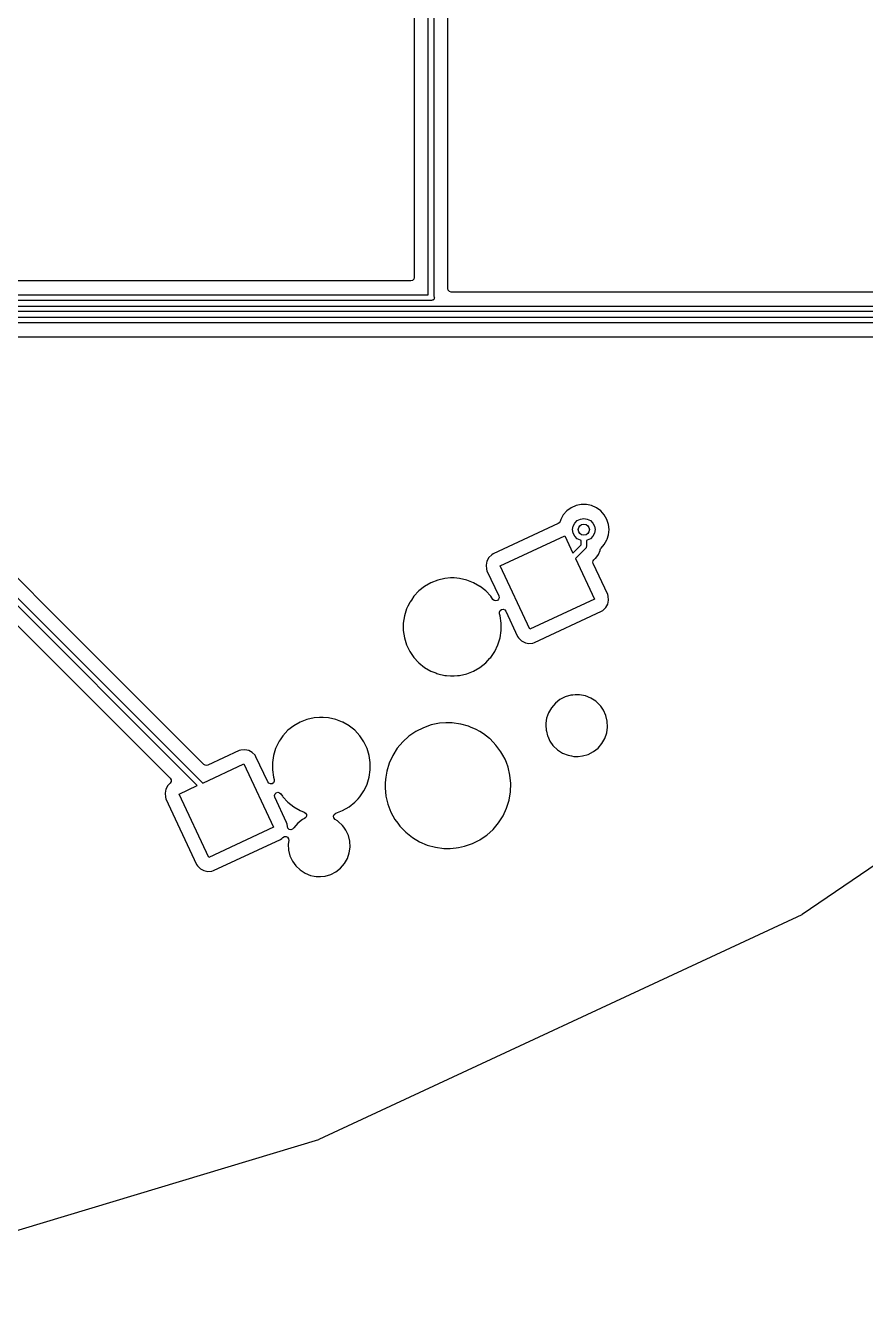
# Model space of a CAD drawing. Extents: x 41 to 271, y -133 to -23.
# Drawn here: x 195.54 to 225.56, y -132.66 to -86.76 of the extents above; entities that cross this region are included whole.
import ezdxf

# ---------------------------------------------------------------- set-up
doc = ezdxf.new("R2010")
doc.units = 0
doc.layers.add('BLACK', color=7, linetype='CONTINUOUS')

msp = doc.modelspace()

# ---------------------------------------------------------------- linework, layer by layer
at = {"layer": 'BLACK', "linetype": 'CONTINUOUS'}
for p, q in [((209.938, -96.384), (209.938, -72.475)), ((210.138, -72.4215), (210.138, -96.4314)), ((210.638, -96.1595), (210.638, -72.9007)), ((209.437, -73.2889), (209.437, -95.7595)), ((271.067, -86.0093), (223.308, -118.544)), ((209.313, -95.8835), (193.301, -95.8835)), ((209.375, -95.8669), (209.313, -95.8835)), ((209.421, -95.8215), (209.375, -95.8669)), ((209.437, -95.7595), (209.421, -95.8215)), ((183.937, -96.384), (209.938, -96.384)), ((210.655, -96.2215), (210.638, -96.1595)), ((210.7, -96.2669), (210.655, -96.2215)), ((210.762, -96.2835), (210.7, -96.2669)), ((229.292, -96.2835), (210.762, -96.2835)), ((183.539, -96.784), (229.575, -96.784)), ((210.058, -96.584), (183.896, -96.584)), ((210.08, -96.5768), (210.058, -96.584)), ((210.103, -96.5731), (210.08, -96.5768)), ((210.109, -96.5674), (210.103, -96.5731)), ((210.117, -96.5649), (210.109, -96.5674)), ((210.131, -96.546), (210.117, -96.5649)), ((210.147, -96.5294), (210.131, -96.546)), ((210.138, -96.4314), (210.139, -96.4342)), ((210.139, -96.4342), (210.153, -96.4531)), ((210.148, -96.5214), (210.147, -96.5294)), ((210.153, -96.5149), (210.148, -96.5214)), ((210.153, -96.4531), (210.153, -96.4612)), ((210.153, -96.4612), (210.157, -96.4684)), ((210.157, -96.4684), (210.153, -96.4915)), ((210.153, -96.4915), (210.153, -96.5149)), ((171.31, -97.184), (232.894, -97.184)), ((229.616, -96.984), (183.498, -96.984)), ((232.936, -97.384), (171.295, -97.384)), ((171.616, -97.8845), (232.888, -97.8845)), ((192.226, -104.197), (201.872, -113.843)), ((197.126, -108.389), (192.613, -103.877)), ((214.894, -104.107), (214.767, -104.248)), ((215.047, -103.996), (214.894, -104.107)), ((215.22, -103.919), (215.047, -103.996)), ((215.405, -103.879), (215.22, -103.919)), ((215.595, -103.879), (215.405, -103.879)), ((215.405, -103.879), (215.405, -103.879)), ((215.78, -103.919), (215.595, -103.879)), ((215.595, -103.879), (215.595, -103.879)), ((215.953, -103.996), (215.78, -103.919)), ((216.106, -104.107), (215.953, -103.996)), ((216.233, -104.248), (216.106, -104.107)), ((201.679, -113.933), (192.114, -104.368)), ((214.583, -104.561), (212.256, -105.646)), ((214.623, -104.531), (214.583, -104.561)), ((214.648, -104.487), (214.623, -104.531)), ((214.673, -104.412), (214.648, -104.487)), ((214.767, -104.248), (214.673, -104.412)), ((215.1, -104.78), (215.12, -104.656)), ((215.12, -104.656), (215.176, -104.545)), ((215.176, -104.545), (215.265, -104.456)), ((215.265, -104.456), (215.376, -104.4)), ((215.376, -104.4), (215.5, -104.38)), ((215.5, -104.38), (215.624, -104.4)), ((215.624, -104.4), (215.735, -104.456)), ((215.735, -104.456), (215.824, -104.545)), ((215.824, -104.545), (215.88, -104.656)), ((215.88, -104.656), (215.9, -104.78)), ((216.327, -104.412), (216.233, -104.248)), ((216.386, -104.592), (216.327, -104.412)), ((216.327, -104.412), (216.327, -104.412)), ((216.405, -104.78), (216.386, -104.592)), ((191.943, -104.905), (200.711, -113.673)), ((212.511, -106.079), (214.822, -105.002)), ((214.822, -105.002), (215.109, -105.618)), ((215.12, -104.904), (215.1, -104.78)), ((215.176, -105.015), (215.12, -104.904)), ((215.265, -105.104), (215.176, -105.015)), ((215.376, -105.16), (215.265, -105.104)), ((215.735, -105.104), (215.624, -105.16)), ((215.824, -105.015), (215.735, -105.104)), ((215.88, -104.904), (215.824, -105.015)), ((215.9, -104.78), (215.88, -104.904)), ((216.327, -105.148), (216.337, -105.117)), ((216.337, -105.117), (216.386, -104.968)), ((216.386, -104.968), (216.405, -104.78)), ((215.109, -105.618), (215.4, -105.327)), ((215.571, -105.439), (215.199, -105.81)), ((215.4, -105.164), (215.376, -105.16)), ((215.4, -105.327), (215.4, -105.164)), ((215.574, -105.432), (215.571, -105.439)), ((215.581, -105.427), (215.574, -105.432)), ((215.588, -105.405), (215.581, -105.427)), ((215.599, -105.384), (215.588, -105.405)), ((215.6, -105.368), (215.598, -105.376)), ((215.598, -105.376), (215.599, -105.384)), ((215.624, -105.16), (215.6, -105.164)), ((215.6, -105.164), (215.6, -105.368)), ((216.025, -105.671), (216.085, -105.525)), ((216.085, -105.525), (216.088, -105.506)), ((216.088, -105.506), (216.098, -105.47)), ((216.098, -105.47), (216.118, -105.439)), ((216.118, -105.439), (216.233, -105.312)), ((216.233, -105.312), (216.327, -105.148)), ((212.036, -105.906), (212.007, -106.047)), ((212.104, -105.78), (212.036, -105.906)), ((212.205, -105.677), (212.104, -105.78)), ((212.256, -105.646), (212.205, -105.677)), ((215.199, -105.81), (215.879, -107.268)), ((215.826, -105.946), (215.835, -105.897)), ((215.838, -105.995), (215.826, -105.946)), ((215.835, -105.897), (215.862, -105.855)), ((216.353, -107.099), (215.838, -105.995)), ((215.862, -105.855), (215.891, -105.827)), ((215.891, -105.827), (215.903, -105.816)), ((215.903, -105.816), (215.928, -105.797)), ((215.928, -105.797), (216.025, -105.671)), ((212.007, -106.047), (212.018, -106.191)), ((212.018, -106.191), (212.037, -106.248)), ((212.037, -106.248), (212.459, -107.153)), ((213.568, -108.345), (212.511, -106.079)), ((209.807, -106.808), (209.602, -106.971)), ((210.035, -106.677), (209.807, -106.808)), ((210.279, -106.581), (210.035, -106.677)), ((210.535, -106.522), (210.279, -106.581)), ((210.731, -106.508), (210.535, -106.522)), ((210.862, -106.508), (210.731, -106.508)), ((210.731, -106.508), (210.731, -106.508)), ((211.058, -106.522), (210.862, -106.508)), ((210.862, -106.508), (210.862, -106.508)), ((211.314, -106.581), (211.058, -106.522)), ((211.558, -106.677), (211.314, -106.581)), ((211.785, -106.808), (211.558, -106.677)), ((211.794, -106.815), (211.785, -106.808)), ((211.99, -106.971), (211.794, -106.815)), ((209.276, -107.381), (209.209, -107.519)), ((209.289, -107.362), (209.276, -107.381)), ((209.333, -107.297), (209.289, -107.362)), ((209.424, -107.164), (209.333, -107.297)), ((209.602, -106.971), (209.424, -107.164)), ((212.169, -107.164), (211.99, -106.971)), ((211.99, -106.971), (211.99, -106.971)), ((211.99, -106.971), (211.99, -106.971)), ((212.245, -107.275), (212.169, -107.164)), ((212.169, -107.164), (212.169, -107.164)), ((212.169, -107.164), (212.169, -107.164)), ((212.29, -107.315), (212.245, -107.275)), ((212.35, -107.329), (212.29, -107.315)), ((212.408, -107.313), (212.35, -107.329)), ((212.452, -107.271), (212.408, -107.313)), ((212.471, -107.213), (212.452, -107.271)), ((212.459, -107.153), (212.471, -107.213)), ((215.879, -107.268), (213.568, -108.345)), ((216.372, -107.156), (216.353, -107.099)), ((216.354, -107.44), (216.383, -107.3)), ((216.383, -107.3), (216.372, -107.156)), ((209.085, -107.868), (209.046, -108.127)), ((209.162, -107.617), (209.085, -107.868)), ((209.209, -107.519), (209.162, -107.617)), ((212.48, -107.726), (212.507, -107.67)), ((212.483, -107.787), (212.48, -107.726)), ((212.508, -107.868), (212.483, -107.787)), ((212.507, -107.67), (212.557, -107.635)), ((212.547, -108.127), (212.508, -107.868)), ((212.557, -107.635), (212.618, -107.628)), ((212.618, -107.628), (212.675, -107.651)), ((212.675, -107.651), (212.714, -107.698)), ((212.714, -107.698), (213.134, -108.6)), ((213.736, -108.819), (216.134, -107.701)), ((216.134, -107.701), (216.185, -107.67)), ((216.185, -107.67), (216.286, -107.567)), ((216.286, -107.567), (216.354, -107.44)), ((209.046, -108.127), (209.046, -108.389)), ((212.547, -108.389), (212.547, -108.127)), ((201.917, -113.18), (197.126, -108.389)), ((209.046, -108.389), (209.085, -108.649)), ((209.085, -108.649), (209.162, -108.9)), ((212.43, -108.9), (212.508, -108.649)), ((212.508, -108.649), (212.547, -108.389)), ((213.134, -108.6), (213.134, -108.6)), ((213.134, -108.6), (213.165, -108.651)), ((213.165, -108.651), (213.268, -108.752)), ((213.268, -108.752), (213.395, -108.82)), ((209.162, -108.9), (209.276, -109.136)), ((209.276, -109.136), (209.375, -109.282)), ((212.169, -109.353), (212.317, -109.136)), ((212.317, -109.136), (212.43, -108.9)), ((213.395, -108.82), (213.41, -108.824)), ((213.41, -108.824), (213.536, -108.85)), ((213.536, -108.85), (213.679, -108.838)), ((213.536, -108.85), (213.536, -108.85)), ((213.536, -108.85), (213.536, -108.85)), ((213.679, -108.838), (213.736, -108.819)), ((209.375, -109.282), (209.424, -109.353)), ((209.424, -109.353), (209.586, -109.527)), ((209.586, -109.527), (209.602, -109.545)), ((209.602, -109.545), (209.807, -109.709)), ((209.807, -109.709), (210.035, -109.84)), ((211.558, -109.84), (211.785, -109.709)), ((211.785, -109.709), (211.99, -109.545)), ((211.99, -109.545), (212.141, -109.382)), ((212.141, -109.382), (212.169, -109.353)), ((212.169, -109.353), (212.169, -109.353)), ((212.169, -109.353), (212.169, -109.353)), ((210.035, -109.84), (210.203, -109.906)), ((210.203, -109.906), (210.241, -109.921)), ((210.241, -109.921), (210.279, -109.936)), ((210.279, -109.936), (210.535, -109.994)), ((210.535, -109.994), (210.591, -109.998)), ((210.591, -109.998), (210.731, -110.009)), ((210.731, -110.009), (210.731, -110.009)), ((210.731, -110.009), (210.862, -110.009)), ((210.862, -110.009), (210.984, -110)), ((210.862, -110.009), (210.862, -110.009)), ((210.984, -110), (211.058, -109.994)), ((211.058, -109.994), (211.314, -109.936)), ((211.314, -109.936), (211.558, -109.84)), ((214.482, -110.988), (214.344, -111.147)), ((214.647, -110.858), (214.482, -110.988)), ((214.834, -110.762), (214.647, -110.858)), ((215.036, -110.702), (214.834, -110.762)), ((215.106, -110.696), (215.036, -110.702)), ((215.193, -110.687), (215.106, -110.696)), ((215.35, -110.687), (215.193, -110.687)), ((215.557, -110.727), (215.35, -110.687)), ((215.35, -110.687), (215.35, -110.687)), ((215.752, -110.805), (215.557, -110.727)), ((215.557, -110.727), (215.557, -110.727)), ((215.557, -110.727), (215.557, -110.727)), ((215.557, -110.727), (215.557, -110.727)), ((215.929, -110.919), (215.752, -110.805)), ((216.081, -111.064), (215.929, -110.919)), ((215.929, -110.919), (215.929, -110.919)), ((215.929, -110.919), (215.929, -110.919)), ((216.104, -111.096), (216.081, -111.064)), ((216.203, -111.236), (216.104, -111.096)), ((205.853, -111.508), (205.597, -111.567)), ((206.049, -111.493), (205.853, -111.508)), ((206.18, -111.493), (206.049, -111.493)), ((206.049, -111.493), (206.049, -111.493)), ((206.376, -111.508), (206.18, -111.493)), ((206.18, -111.493), (206.18, -111.493)), ((206.632, -111.567), (206.376, -111.508)), ((214.17, -111.528), (214.144, -111.706)), ((214.239, -111.329), (214.17, -111.528)), ((214.344, -111.147), (214.239, -111.329)), ((216.291, -111.427), (216.203, -111.236)), ((216.203, -111.236), (216.203, -111.236)), ((216.203, -111.236), (216.203, -111.236)), ((216.34, -111.631), (216.291, -111.427)), ((204.921, -111.957), (204.742, -112.149)), ((205.126, -111.794), (204.921, -111.957)), ((205.353, -111.662), (205.126, -111.794)), ((205.597, -111.567), (205.353, -111.662)), ((206.876, -111.662), (206.632, -111.567)), ((206.881, -111.665), (206.876, -111.662)), ((206.876, -111.662), (206.876, -111.662)), ((206.876, -111.662), (206.876, -111.662)), ((207.104, -111.794), (206.881, -111.665)), ((207.125, -111.811), (207.104, -111.794)), ((207.309, -111.957), (207.125, -111.811)), ((207.487, -112.149), (207.309, -111.957)), ((207.309, -111.957), (207.309, -111.957)), ((207.309, -111.957), (207.309, -111.957)), ((209.495, -112), (209.247, -112.17)), ((209.763, -111.865), (209.495, -112)), ((210.047, -111.766), (209.763, -111.865)), ((210.341, -111.706), (210.047, -111.766)), ((210.566, -111.691), (210.341, -111.706)), ((210.791, -111.691), (210.566, -111.691)), ((210.566, -111.691), (210.566, -111.691)), ((211.089, -111.731), (210.791, -111.691)), ((211.107, -111.736), (211.089, -111.731)), ((211.089, -111.731), (211.089, -111.731)), ((211.089, -111.731), (211.089, -111.731)), ((211.379, -111.811), (211.107, -111.736)), ((211.451, -111.842), (211.379, -111.811)), ((211.656, -111.928), (211.451, -111.842)), ((211.778, -112), (211.656, -111.928)), ((211.914, -112.081), (211.778, -112)), ((214.144, -111.706), (214.14, -111.736)), ((214.14, -111.736), (214.142, -111.774)), ((214.142, -111.774), (214.15, -111.946)), ((214.15, -111.946), (214.16, -111.987)), ((214.16, -111.987), (214.2, -112.151)), ((216.32, -112.05), (216.35, -111.842)), ((216.35, -111.842), (216.34, -111.631)), ((204.594, -112.366), (204.481, -112.603)), ((204.611, -112.342), (204.594, -112.366)), ((204.642, -112.296), (204.611, -112.342)), ((204.742, -112.149), (204.642, -112.296)), ((207.635, -112.366), (207.487, -112.149)), ((207.487, -112.149), (207.487, -112.149)), ((207.487, -112.149), (207.487, -112.149)), ((207.749, -112.603), (207.635, -112.366)), ((209.024, -112.372), (208.83, -112.601)), ((209.247, -112.17), (209.024, -112.372)), ((212.126, -112.248), (211.914, -112.081)), ((212.15, -112.267), (212.126, -112.248)), ((212.359, -112.483), (212.15, -112.267)), ((214.2, -112.151), (214.209, -112.17)), ((214.209, -112.17), (214.287, -112.342)), ((214.287, -112.342), (214.396, -112.495)), ((216.009, -112.59), (216.146, -112.431)), ((216.146, -112.431), (216.252, -112.248)), ((216.252, -112.248), (216.32, -112.05)), ((203.175, -112.683), (202.057, -113.205)), ((203.232, -112.664), (203.175, -112.683)), ((203.375, -112.652), (203.232, -112.664)), ((203.516, -112.682), (203.375, -112.652)), ((203.643, -112.75), (203.516, -112.682)), ((203.746, -112.851), (203.643, -112.75)), ((203.643, -112.75), (203.643, -112.75)), ((203.777, -112.902), (203.746, -112.851)), ((204.197, -113.804), (203.777, -112.902)), ((204.403, -112.853), (204.364, -113.113)), ((204.481, -112.603), (204.403, -112.853)), ((207.826, -112.853), (207.749, -112.603)), ((207.865, -113.113), (207.826, -112.853)), ((208.669, -112.855), (208.542, -113.127)), ((208.83, -112.601), (208.669, -112.855)), ((212.537, -112.725), (212.359, -112.483)), ((212.606, -112.85), (212.537, -112.725)), ((212.682, -112.989), (212.606, -112.85)), ((214.396, -112.495), (214.409, -112.513)), ((214.409, -112.513), (214.561, -112.659)), ((214.561, -112.659), (214.561, -112.659)), ((214.561, -112.659), (214.561, -112.659)), ((214.561, -112.659), (214.738, -112.772)), ((214.738, -112.772), (214.738, -112.772)), ((214.738, -112.772), (214.934, -112.85)), ((214.934, -112.85), (215.062, -112.875)), ((215.062, -112.875), (215.14, -112.89)), ((215.14, -112.89), (215.14, -112.89)), ((215.14, -112.89), (215.298, -112.89)), ((215.298, -112.89), (215.455, -112.875)), ((215.298, -112.89), (215.298, -112.89)), ((215.455, -112.875), (215.656, -112.816)), ((215.656, -112.816), (215.843, -112.72)), ((215.843, -112.72), (216.009, -112.59)), ((201.872, -113.843), (203.343, -113.157)), ((201.958, -113.208), (201.917, -113.18)), ((202.008, -113.216), (201.958, -113.208)), ((202.057, -113.205), (202.008, -113.216)), ((203.343, -113.157), (204.4, -115.423)), ((204.364, -113.113), (204.364, -113.375)), ((204.364, -113.375), (204.403, -113.635)), ((207.826, -113.635), (207.865, -113.375)), ((207.865, -113.375), (207.865, -113.113)), ((208.542, -113.127), (208.453, -113.414)), ((212.729, -113.113), (212.682, -112.989)), ((212.79, -113.269), (212.729, -113.113)), ((212.859, -113.562), (212.79, -113.269)), ((200.711, -113.847), (200.625, -113.935)), ((200.711, -113.673), (200.743, -113.728)), ((200.743, -113.792), (200.711, -113.847)), ((200.743, -113.728), (200.743, -113.792)), ((204.236, -113.852), (204.197, -113.804)), ((204.404, -113.832), (204.354, -113.867)), ((204.403, -113.635), (204.428, -113.715)), ((204.431, -113.777), (204.404, -113.832)), ((204.428, -113.715), (204.431, -113.777)), ((207.749, -113.885), (207.826, -113.635)), ((208.403, -113.711), (208.398, -113.852)), ((208.416, -113.635), (208.403, -113.711)), ((208.453, -113.414), (208.416, -113.635)), ((212.889, -113.861), (212.859, -113.562)), ((200.557, -114.062), (200.528, -114.203)), ((200.528, -114.203), (200.539, -114.346)), ((200.625, -113.935), (200.557, -114.062)), ((201.032, -114.235), (201.679, -113.933)), ((202.089, -116.5), (201.032, -114.235)), ((204.293, -113.875), (204.236, -113.852)), ((204.354, -113.867), (204.293, -113.875)), ((204.44, -114.29), (204.459, -114.231)), ((204.452, -114.349), (204.44, -114.29)), ((204.459, -114.231), (204.503, -114.189)), ((204.503, -114.189), (204.561, -114.173)), ((204.561, -114.173), (204.621, -114.187)), ((204.621, -114.187), (204.666, -114.227)), ((204.666, -114.227), (204.721, -114.307)), ((204.721, -114.307), (204.742, -114.338)), ((207.487, -114.338), (207.635, -114.122)), ((207.635, -114.122), (207.688, -114.011)), ((207.688, -114.011), (207.749, -113.885)), ((208.398, -113.852), (208.393, -114.011)), ((208.393, -114.011), (208.423, -114.31)), ((212.829, -114.457), (212.879, -114.161)), ((212.879, -114.161), (212.889, -113.861)), ((200.539, -114.346), (200.558, -114.403)), ((200.558, -114.403), (201.655, -116.755)), ((204.874, -115.255), (204.452, -114.349)), ((204.742, -114.338), (204.921, -114.531)), ((204.921, -114.531), (204.921, -114.531)), ((204.921, -114.531), (205.126, -114.694)), ((205.126, -114.694), (205.353, -114.825)), ((206.876, -114.825), (207.104, -114.694)), ((207.104, -114.694), (207.309, -114.531)), ((207.309, -114.531), (207.427, -114.403)), ((207.427, -114.403), (207.487, -114.338)), ((207.487, -114.338), (207.487, -114.338)), ((207.487, -114.338), (207.487, -114.338)), ((208.423, -114.31), (208.493, -114.602)), ((208.493, -114.602), (208.601, -114.883)), ((212.614, -115.017), (212.74, -114.744)), ((212.74, -114.744), (212.829, -114.457)), ((205.439, -115.152), (205.274, -115.282)), ((205.353, -114.825), (205.506, -114.886)), ((205.518, -115.111), (205.439, -115.152)), ((205.506, -114.886), (205.553, -114.918)), ((205.561, -115.075), (205.518, -115.111)), ((205.553, -114.918), (205.58, -114.967)), ((205.583, -115.023), (205.561, -115.075)), ((205.58, -114.967), (205.583, -115.023)), ((206.553, -115.025), (206.578, -114.962)), ((206.565, -115.091), (206.553, -115.025)), ((206.61, -115.141), (206.565, -115.091)), ((206.578, -114.962), (206.631, -114.922)), ((206.688, -115.192), (206.61, -115.141)), ((206.631, -114.922), (206.632, -114.921)), ((206.632, -114.921), (206.876, -114.825)), ((206.632, -114.921), (206.632, -114.921)), ((206.721, -115.213), (206.688, -115.192)), ((206.873, -115.358), (206.721, -115.213)), ((208.601, -114.883), (208.745, -115.146)), ((208.745, -115.146), (208.845, -115.282)), ((212.452, -115.27), (212.614, -115.017)), ((204.4, -115.423), (202.089, -116.5)), ((204.893, -115.311), (204.874, -115.255)), ((204.9, -115.397), (204.893, -115.311)), ((204.92, -115.456), (204.9, -115.397)), ((204.967, -115.498), (204.92, -115.456)), ((205.027, -115.511), (204.967, -115.498)), ((205.087, -115.494), (205.027, -115.511)), ((205.131, -115.45), (205.087, -115.494)), ((205.136, -115.441), (205.131, -115.45)), ((205.274, -115.282), (205.136, -115.441)), ((206.914, -115.415), (206.873, -115.358)), ((206.995, -115.529), (206.914, -115.415)), ((207.083, -115.721), (206.995, -115.529)), ((206.995, -115.529), (206.995, -115.529)), ((206.995, -115.529), (206.995, -115.529)), ((208.845, -115.282), (208.923, -115.388)), ((208.923, -115.388), (209.132, -115.604)), ((209.132, -115.604), (209.368, -115.79)), ((212.035, -115.701), (212.258, -115.5)), ((212.258, -115.5), (212.452, -115.27)), ((202.257, -116.974), (204.655, -115.856)), ((204.655, -115.856), (204.706, -115.825)), ((204.706, -115.825), (204.74, -115.79)), ((204.74, -115.79), (204.793, -115.759)), ((204.793, -115.759), (204.854, -115.756)), ((204.854, -115.756), (204.91, -115.783)), ((204.91, -115.783), (204.945, -115.834)), ((204.951, -115.895), (204.932, -116.03)), ((204.932, -116.03), (204.932, -116.03)), ((204.932, -116.03), (204.932, -116.03)), ((204.932, -116.03), (204.942, -116.24)), ((204.945, -115.834), (204.951, -115.895)), ((207.132, -115.925), (207.083, -115.721)), ((207.112, -116.344), (207.142, -116.135)), ((207.142, -116.135), (207.132, -115.925)), ((209.368, -115.79), (209.627, -115.943)), ((209.627, -115.943), (209.903, -116.061)), ((209.903, -116.061), (209.903, -116.061)), ((209.903, -116.061), (209.903, -116.061)), ((209.903, -116.061), (209.903, -116.061)), ((209.903, -116.061), (210.193, -116.14)), ((210.193, -116.14), (210.491, -116.18)), ((211.015, -116.15), (211.235, -116.105)), ((211.235, -116.105), (211.519, -116.007)), ((211.519, -116.007), (211.735, -115.898)), ((211.735, -115.898), (211.788, -115.871)), ((211.788, -115.871), (211.797, -115.865)), ((211.797, -115.865), (212.035, -115.701)), ((204.942, -116.24), (204.992, -116.445)), ((204.992, -116.445), (205.036, -116.542)), ((205.036, -116.542), (205.079, -116.636)), ((206.938, -116.724), (207.044, -116.542)), ((207.044, -116.542), (207.112, -116.344)), ((210.491, -116.18), (210.716, -116.18)), ((210.716, -116.18), (210.941, -116.165)), ((210.716, -116.18), (210.716, -116.18)), ((210.941, -116.165), (211.015, -116.15)), ((201.655, -116.755), (201.655, -116.755)), ((201.655, -116.755), (201.686, -116.807)), ((201.686, -116.807), (201.789, -116.908)), ((201.789, -116.908), (201.916, -116.976)), ((201.916, -116.976), (201.963, -116.985)), ((201.963, -116.985), (202.057, -117.005)), ((202.057, -117.005), (202.2, -116.994)), ((202.057, -117.005), (202.057, -117.005)), ((202.057, -117.005), (202.057, -117.005)), ((202.2, -116.994), (202.257, -116.974)), ((205.079, -116.636), (205.142, -116.724)), ((205.142, -116.724), (205.201, -116.807)), ((205.201, -116.807), (205.353, -116.952)), ((205.353, -116.952), (205.353, -116.952)), ((205.353, -116.952), (205.353, -116.952)), ((205.353, -116.952), (205.53, -117.066)), ((206.448, -117.11), (206.635, -117.013)), ((206.635, -117.013), (206.801, -116.883)), ((206.801, -116.883), (206.938, -116.724)), ((205.53, -117.066), (205.53, -117.066)), ((205.53, -117.066), (205.725, -117.144)), ((205.725, -117.144), (205.854, -117.169)), ((205.854, -117.169), (205.932, -117.184)), ((205.932, -117.184), (205.932, -117.184)), ((205.932, -117.184), (206.09, -117.184)), ((206.09, -117.184), (206.247, -117.169)), ((206.09, -117.184), (206.09, -117.184)), ((206.247, -117.169), (206.448, -117.11)), ((223.291, -118.554), (206.028, -126.596)), ((223.308, -118.544), (223.291, -118.554)), ((206.011, -126.602), (185.877, -132.664)), ((206.028, -126.596), (206.011, -126.602))]:
    msp.add_line(p, q, dxfattribs=at)
at = {"layer": 'BLACK'}
msp.add_circle((215.5, -104.78), 0.2, dxfattribs=at)

doc.saveas('drawing.dxf')
